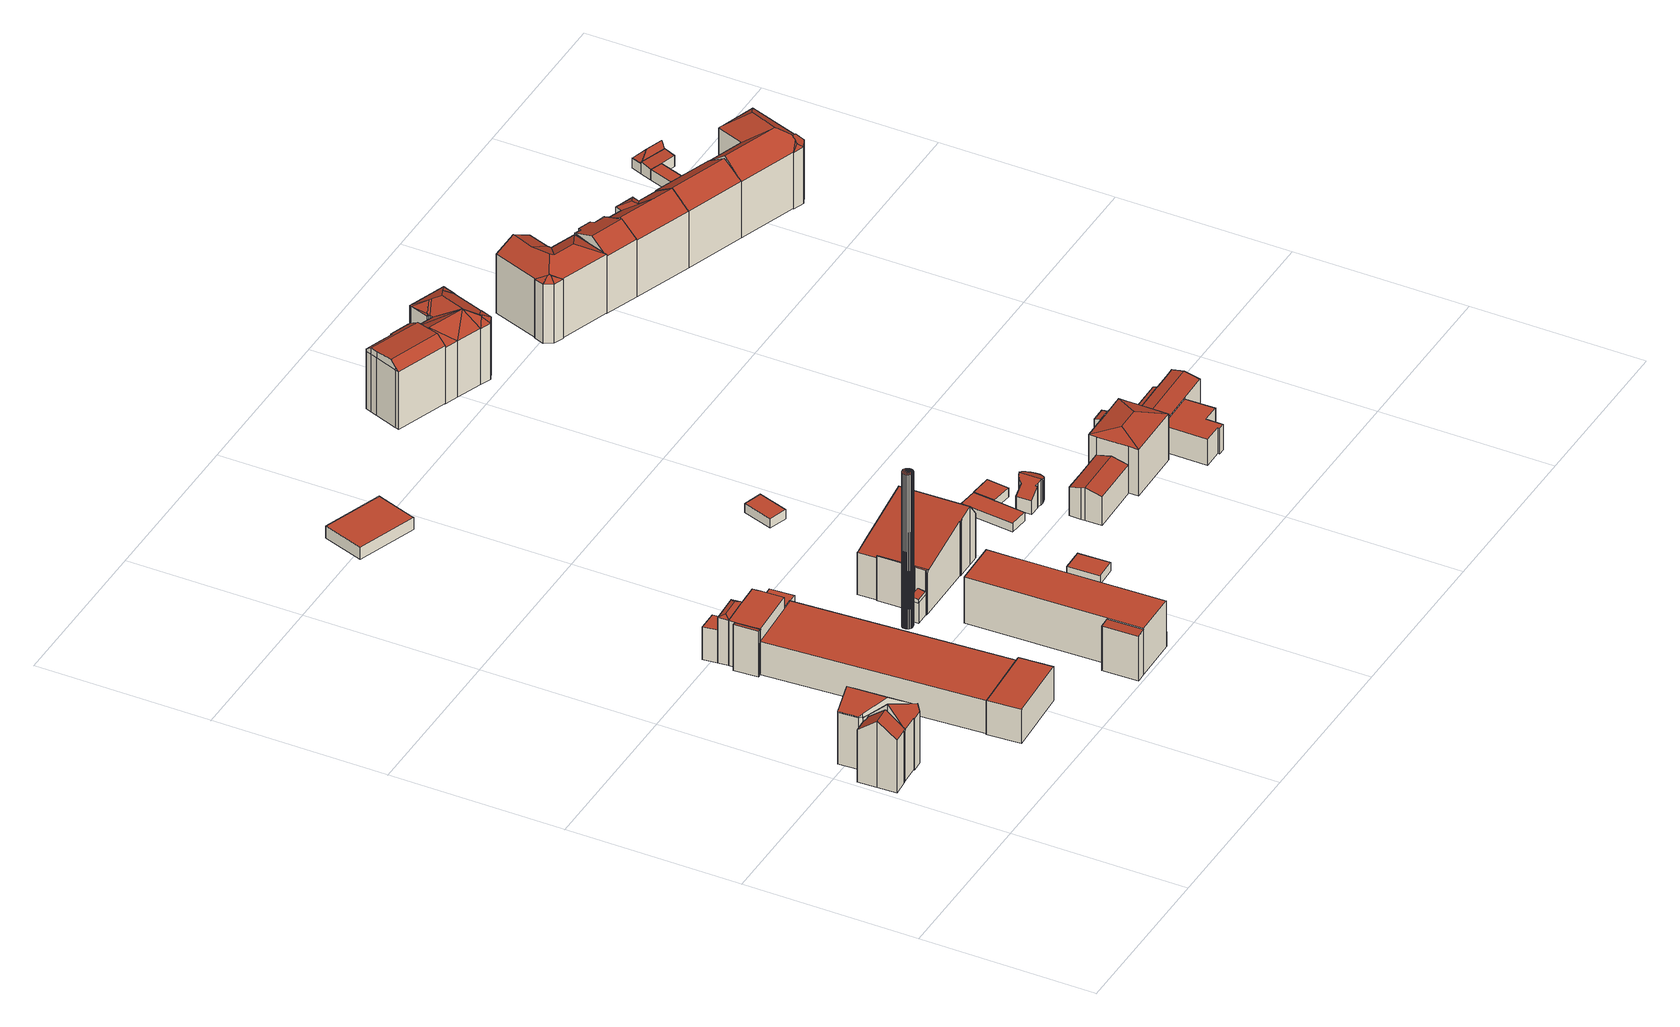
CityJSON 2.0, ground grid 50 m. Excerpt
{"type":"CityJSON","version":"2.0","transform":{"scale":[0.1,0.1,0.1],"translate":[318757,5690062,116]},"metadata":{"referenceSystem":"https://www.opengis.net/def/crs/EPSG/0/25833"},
"CityObjects":{
"building1":{"type":"Building","attributes":{"Gemeindeschluessel":14713000,"Geometrietyp2DReferenz":"3000","function":"31001_9998","roofType":"9999"},"children":["building1-1","building1-2","building1-3"]},
"building1-1":{"type":"BuildingPart","attributes":{"Dachtyp_tdc":"tdcGableRoof","Dachneigung":38.5,"QualitaetDacherkennung":71,"Geometrietyp2DReferenz":"3000","roofType":"3100","measuredHeight":20.42},"parents":["building1"],"geometry":[{"type":"MultiSurface","lod":"2","boundaries":[[[0,1,2,3]],[[1,4,5,6,2]],[[7,8,9]],[[7,10,11,8]],[[10,0,3,11]],[[12,13,14,15,16]],[[1,15,14,17]],[[1,17,4]],[[4,17,14,13,7]],[[0,16,15,1]],[[10,12,16,0]],[[7,13,12,10]],[[3,2,6,8,11]],[[9,5,4,7]],[[9,8,6,5]]],"semantics":{"surfaces":[{"type":"WallSurface"},{"type":"RoofSurface"},{"type":"GroundSurface"},{"type":"ClosureSurface"}],"values":[0,0,0,0,0,1,1,0,0,0,0,0,2,0,3]}}]},
"building1-2":{"type":"BuildingPart","attributes":{"Dachtyp_tdc":"tdcFreeFormRoof","Dachneigung":52.14,"QualitaetDacherkennung":15,"Geometrietyp2DReferenz":"3000","roofType":"5000","measuredHeight":22.37},"parents":["building1"],"geometry":[{"type":"MultiSurface","lod":"2","boundaries":[[[5,18,19,6]],[[18,20,21,19]],[[20,22,23,21]],[[22,24,25,23]],[[24,26,27,25]],[[28,9,8,29,30]],[[31,32,26,24,22,20,18]],[[18,5,9,28,31]],[[6,19,21,23,25,27,33,34,29,8]],[[35,32,31]],[[33,27,26,32,35]],[[28,30,36,35,31]],[[30,29,34,36]],[[36,34,33,35]],[[6,8,9,5]]],"semantics":{"surfaces":[{"type":"WallSurface"},{"type":"RoofSurface"},{"type":"GroundSurface"},{"type":"ClosureSurface"}],"values":[0,0,0,0,0,0,1,1,2,0,3,0,3,3,3]}}]},
"building1-3":{"type":"BuildingPart","attributes":{"Dachtyp_tdc":"tdcGableRoof","Dachneigung":37.09,"QualitaetDacherkennung":67,"Geometrietyp2DReferenz":"3000","roofType":"3100","measuredHeight":20.45},"parents":["building1"],"geometry":[{"type":"MultiSurface","lod":"2","boundaries":[[[37,30,29,38]],[[39,40,41,27,26]],[[40,42,43,41]],[[42,44,45,43]],[[44,46,47,45]],[[46,48,49,47]],[[48,50,51,49]],[[50,37,38,51]],[[46,44,42,40,39,32,35,36]],[[36,30,37,50,48,46]],[[38,29,34,33,27,41,43,45,47,49,51]],[[34,29,30,36]],[[39,26,32]],[[26,27,33,35,32]],[[35,33,34,36]]],"semantics":{"surfaces":[{"type":"WallSurface"},{"type":"RoofSurface"},{"type":"GroundSurface"},{"type":"ClosureSurface"}],"values":[0,0,0,0,0,0,0,0,1,1,2,3,0,3,3]}}]},
"building2":{"type":"Building","attributes":{"name":"Universitätsklinikum Leipzig","Dachtyp_tdc":"tdcPolyFlatRoof","Gemeindeschluessel":14713000,"Dachneigung":0,"QualitaetDacherkennung":91,"Geometrietyp2DReferenz":"3000","function":"31001_3051","roofType":"1000","measuredHeight":10.56},"geometry":[{"type":"MultiSurface","lod":"2","boundaries":[[[52,53,54,55]],[[53,56,57,54]],[[56,58,59,57]],[[58,60,61,59]],[[60,62,63,61]],[[62,52,55,63]],[[62,60,58,56,53,52]],[[55,54,57,59,61,63]]],"semantics":{"surfaces":[{"type":"WallSurface"},{"type":"RoofSurface"},{"type":"GroundSurface"}],"values":[0,0,0,0,0,0,1,2]}}]},
"building3":{"type":"Building","attributes":{"name":"Universitätsklinikum Leipzig","Dachtyp_tdc":"tdcPolyFlatRoof","Gemeindeschluessel":14713000,"Dachneigung":0,"QualitaetDacherkennung":40,"Geometrietyp2DReferenz":"3000","function":"31001_3051","roofType":"1000","measuredHeight":10.3},"geometry":[{"type":"MultiSurface","lod":"2","boundaries":[[[64,65,66,67]],[[65,68,69,66]],[[68,70,71,69]],[[70,64,67,71]],[[70,68,65,64]],[[67,66,69,71]]],"semantics":{"surfaces":[{"type":"WallSurface"},{"type":"RoofSurface"},{"type":"GroundSurface"}],"values":[0,0,0,0,1,2]}}]},
"building4":{"type":"Building","attributes":{"name":"Universitätsklinikum Leipzig","Gemeindeschluessel":14713000,"Geometrietyp2DReferenz":"3000","function":"31001_3051","roofType":"9999"},"children":["building4-1","building4-2","building4-3","building4-4","building4-5"]},
"building4-1":{"type":"BuildingPart","attributes":{"Dachtyp_tdc":"tdcPolyFlatRoof","Dachneigung":0,"QualitaetDacherkennung":71,"Geometrietyp2DReferenz":"3000","roofType":"1000","measuredHeight":14.08},"parents":["building4"],"geometry":[{"type":"MultiSurface","lod":"2","boundaries":[[[72,73,74,75,76]],[[77,78,79,80,81,82]],[[83,84,85,86,87]],[[72,76,88,89]],[[89,84,83,78,77,73,72]],[[76,75,81,80,86,85,88]],[[82,74,73,77]],[[82,81,75,74]],[[87,79,78,83]],[[87,86,80,79]],[[89,88,85,84]]],"semantics":{"surfaces":[{"type":"WallSurface"},{"type":"RoofSurface"},{"type":"GroundSurface"},{"type":"ClosureSurface"}],"values":[0,0,0,0,1,2,0,3,0,3,3]}}]},
"building4-2":{"type":"BuildingPart","attributes":{"Dachtyp_tdc":"tdcPolyFlatRoof","Dachneigung":0,"QualitaetDacherkennung":76,"Geometrietyp2DReferenz":"3000","roofType":"1000","measuredHeight":10.15},"parents":["building4"],"geometry":[{"type":"MultiSurface","lod":"2","boundaries":[[[90,91,92,93]],[[90,94,95,91]],[[92,96,97,93]],[[91,95,96,92]],[[94,90,93,97]],[[97,96,95,94]]],"semantics":{"surfaces":[{"type":"WallSurface"},{"type":"RoofSurface"},{"type":"GroundSurface"},{"type":"ClosureSurface"}],"values":[0,1,2,0,0,3]}}]},
"building4-3":{"type":"BuildingPart","attributes":{"Dachtyp_tdc":"tdcPolyFlatRoof","Dachneigung":13.84,"QualitaetDacherkennung":33,"Geometrietyp2DReferenz":"3000","roofType":"2100","measuredHeight":14.3},"parents":["building4"],"geometry":[{"type":"MultiSurface","lod":"2","boundaries":[[[98,87,86,99]],[[79,100,101,80]],[[100,102,103,101]],[[102,98,99,103]],[[102,100,79,87,98]],[[99,86,80,101,103]],[[80,86,87,79]]],"semantics":{"surfaces":[{"type":"WallSurface"},{"type":"RoofSurface"},{"type":"GroundSurface"},{"type":"ClosureSurface"}],"values":[0,0,0,0,1,2,3]}}]},
"building4-4":{"type":"BuildingPart","attributes":{"Dachtyp_tdc":"tdcFreeFormRoof","Dachneigung":23.31,"QualitaetDacherkennung":18,"Geometrietyp2DReferenz":"3000","roofType":"5000","measuredHeight":14.67},"parents":["building4"],"geometry":[{"type":"MultiSurface","lod":"2","boundaries":[[[104,89,88,105]],[[84,106,94,97,85]],[[107,106,84]],[[108,107,84,89]],[[108,89,104]],[[107,108,104,106]],[[105,88,85,97,96]],[[85,88,89,84]],[[105,96,95,94,106,104]],[[96,97,94,95]]],"semantics":{"surfaces":[{"type":"WallSurface"},{"type":"RoofSurface"},{"type":"GroundSurface"},{"type":"ClosureSurface"}],"values":[0,0,1,1,1,1,2,3,0,3]}}]},
"building4-5":{"type":"BuildingPart","attributes":{"Dachtyp_tdc":"tdcPolyFlatRoof","Dachneigung":0,"QualitaetDacherkennung":70,"Geometrietyp2DReferenz":"3000","roofType":"1000","measuredHeight":10.17},"parents":["building4"],"geometry":[{"type":"MultiSurface","lod":"2","boundaries":[[[82,109,110,111,74]],[[75,112,113,114,81]],[[74,111,112,75]],[[111,110,113,112]],[[110,109,114,113]],[[109,82,81,114]],[[75,81,82,74]]],"semantics":{"surfaces":[{"type":"RoofSurface"},{"type":"GroundSurface"},{"type":"WallSurface"},{"type":"ClosureSurface"}],"values":[0,1,2,2,2,2,3]}}]},
"building5":{"type":"Building","attributes":{"Stand_DGM":"2023","Stand_Basis-DLM":"2022","Gemeindeschluessel":"14713000","ObjektHoehe":48,"Stand_Laserscan":"2023","BodenHoehe":117.74,"Stand_3D-Stadtmodell":"2025","Geometrietyp2DReferenz":1000,"AbsoluteHoehe":165.74,"function":"51002_1290","roofType":"9999","measuredHeight":48},"geometry":[{"type":"MultiSurface","lod":"2","boundaries":[[[115,116,117]],[[115,117,118]],[[115,118,119]],[[115,119,120]],[[115,120,121]],[[115,121,122]],[[115,122,123]],[[115,123,124]],[[115,124,125]],[[115,125,126]],[[115,126,127]],[[115,127,128]],[[115,128,129]],[[115,129,130]],[[115,130,131]],[[115,131,132]],[[115,132,133]],[[115,133,134]],[[130,129,135]],[[130,135,136]],[[129,128,137]],[[129,137,135]],[[128,127,138]],[[128,138,137]],[[127,126,139]],[[127,139,138]],[[126,125,140]],[[126,140,139]],[[125,124,141]],[[125,141,140]],[[124,123,142]],[[124,142,141]],[[123,122,143]],[[123,143,142]],[[122,121,144]],[[122,144,143]],[[121,120,145]],[[121,145,144]],[[120,119,146]],[[120,146,145]],[[117,116,147]],[[117,147,148]],[[116,115,149]],[[116,149,147]],[[115,134,150]],[[115,150,149]],[[134,133,151]],[[134,151,150]],[[133,132,152]],[[133,152,151]],[[132,131,153]],[[132,153,152]],[[131,130,136]],[[131,136,153]],[[119,118,154]],[[119,154,146]],[[118,117,148]],[[118,148,154]],[[154,148,147]],[[154,147,149]],[[154,149,150]],[[154,150,151]],[[154,151,152]],[[154,152,153]],[[154,153,136]],[[154,136,135]],[[154,135,137]],[[154,137,138]],[[154,138,139]],[[154,139,140]],[[154,140,141]],[[154,141,142]],[[154,142,143]],[[154,143,144]],[[154,144,145]],[[154,145,146]]],"semantics":{"surfaces":[{"type":"RoofSurface"},{"type":"WallSurface"},{"type":"GroundSurface"}],"values":[0,0,0,0,0,0,0,0,0,0,0,0,0,0,0,0,0,0,1,1,1,1,1,1,1,1,1,1,1,1,1,1,1,1,1,1,1,1,1,1,1,1,1,1,1,1,1,1,1,1,1,1,1,1,1,1,1,1,2,2,2,2,2,2,2,2,2,2,2,2,2,2,2,2,2,2]}}]},
"building6":{"type":"Building","attributes":{"name":"Universitätsklinikum Leipzig","Gemeindeschluessel":14713000,"Geometrietyp2DReferenz":"3000","function":"31001_3051","roofType":"9999"},"children":["building6-1","building6-2","building6-3"]},
"building6-1":{"type":"BuildingPart","attributes":{"Dachtyp_tdc":"tdcPolyFlatRoof","Dachneigung":0,"QualitaetDacherkennung":41,"Geometrietyp2DReferenz":"3000","roofType":"1000","measuredHeight":14.25},"parents":["building6"],"geometry":[{"type":"MultiSurface","lod":"2","boundaries":[[[155,156,157,158]],[[156,159,160,161,157]],[[162,163,164,165,166,167]],[[168,155,158,169,170]],[[168,163,162,159,156,155]],[[158,157,161,166,165,169]],[[167,160,159,162]],[[167,166,161,160]],[[170,164,163,168]],[[170,169,165,164]]],"semantics":{"surfaces":[{"type":"WallSurface"},{"type":"RoofSurface"},{"type":"GroundSurface"},{"type":"ClosureSurface"}],"values":[0,0,0,0,1,2,0,3,0,3]}}]},
"building6-2":{"type":"BuildingPart","attributes":{"Dachtyp_tdc":"tdcPolyFlatRoof","Dachneigung":0,"QualitaetDacherkennung":0,"Geometrietyp2DReferenz":"3000","roofType":"9999","measuredHeight":4.35},"parents":["building6"],"geometry":[{"type":"MultiSurface","lod":"2","boundaries":[[[167,171,172,160]],[[160,172,173,161]],[[172,171,174,173]],[[171,167,166,174]],[[161,173,174,166]],[[161,166,167,160]]],"semantics":{"surfaces":[{"type":"RoofSurface"},{"type":"WallSurface"},{"type":"GroundSurface"},{"type":"ClosureSurface"}],"values":[0,1,1,1,2,3]}}]},
"building6-3":{"type":"BuildingPart","attributes":{"Dachtyp_tdc":"tdcPolyFlatRoof","Dachneigung":4.69,"QualitaetDacherkennung":85,"Geometrietyp2DReferenz":"3000","roofType":"2100","measuredHeight":14.06},"parents":["building6"],"geometry":[{"type":"MultiSurface","lod":"2","boundaries":[[[175,164,170,176]],[[177,169,165,178]],[[176,170,169,177]],[[164,175,178,165]],[[175,176,177,178]],[[165,169,170,164]]],"semantics":{"surfaces":[{"type":"RoofSurface"},{"type":"GroundSurface"},{"type":"WallSurface"},{"type":"ClosureSurface"}],"values":[0,1,2,2,2,3]}}]},
"building7":{"type":"Building","attributes":{"Dachtyp_tdc":"tdcPolyFlatRoof","Gemeindeschluessel":14713000,"Dachneigung":0,"QualitaetDacherkennung":82,"Geometrietyp2DReferenz":"3000","function":"31001_9998","roofType":"1000","measuredHeight":3.83},"geometry":[{"type":"MultiSurface","lod":"2","boundaries":[[[179,180,181,182]],[[180,183,184,181]],[[183,185,186,184]],[[185,187,188,186]],[[187,179,182,188]],[[187,185,183,180,179]],[[182,181,184,186,188]]],"semantics":{"surfaces":[{"type":"WallSurface"},{"type":"RoofSurface"},{"type":"GroundSurface"}],"values":[0,0,0,0,0,1,2]}}]},
"building8":{"type":"Building","attributes":{"name":"Universitätsklinikum Leipzig","Gemeindeschluessel":14713000,"Geometrietyp2DReferenz":"3000","function":"31001_3051","roofType":"9999"},"children":["building8-1","building8-2","building8-3"]},
"building8-1":{"type":"BuildingPart","attributes":{"Dachtyp_tdc":"tdcGableRoof","Dachneigung":12.01,"QualitaetDacherkennung":7,"Geometrietyp2DReferenz":"3000","roofType":"3100","measuredHeight":18.07},"parents":["building8"],"geometry":[{"type":"MultiSurface","lod":"2","boundaries":[[[189,190,191,192]],[[190,193,194,191]],[[195,196,197,198]],[[196,199,200,197]],[[199,201,202,200]],[[201,203,204,202]],[[203,205,206,204]],[[205,207,208,206]],[[207,209,210,208]],[[209,211,212,210]],[[211,213,214,212]],[[213,215,216,214]],[[215,217,218,216]],[[217,189,192,218]],[[213,211,209,207,205,203]],[[203,201,199,196,195,193,190,189,217,215,213]],[[192,191,194,198,197,200,202,204,206,208,210,212,214,216,218]],[[195,198,194,193]]],"semantics":{"surfaces":[{"type":"WallSurface"},{"type":"RoofSurface"},{"type":"GroundSurface"},{"type":"ClosureSurface"}],"values":[0,0,0,0,0,0,0,0,0,0,0,0,0,0,1,1,2,3]}}]},
"building8-2":{"type":"BuildingPart","attributes":{"Dachtyp_tdc":"tdcPolyFlatRoof","Dachneigung":0,"QualitaetDacherkennung":60,"Geometrietyp2DReferenz":"3000","roofType":"1000","measuredHeight":13.89},"parents":["building8"],"geometry":[{"type":"MultiSurface","lod":"2","boundaries":[[[219,220,221,194,193]],[[220,222,223,224,225,221]],[[226,227,228]],[[226,229,230,227]],[[229,231,195,198,230]],[[229,226,222,220,219,231]],[[198,194,221,225,227,230]],[[193,195,231,219]],[[193,194,198,195]],[[228,232,223,222,226]],[[228,227,225,224]],[[228,224,223,232]]],"semantics":{"surfaces":[{"type":"WallSurface"},{"type":"RoofSurface"},{"type":"GroundSurface"},{"type":"ClosureSurface"}],"values":[0,0,0,0,0,1,2,0,3,0,3,3]}}]},
"building8-3":{"type":"BuildingPart","attributes":{"Dachtyp_tdc":"tdcGableRoof","Dachneigung":13.58,"QualitaetDacherkennung":46,"Geometrietyp2DReferenz":"3000","roofType":"3100","measuredHeight":7.7},"parents":["building8"],"geometry":[{"type":"MultiSurface","lod":"2","boundaries":[[[233,234,235,236]],[[234,237,238,235]],[[237,239,240,238]],[[239,228,227,240]],[[224,233,236,225]],[[241,223,232,242]],[[228,239,237,234,242,232]],[[224,223,241,233]],[[233,241,242,234]],[[236,235,238,240,227,225]],[[225,227,228,224]],[[232,223,224,228]]],"semantics":{"surfaces":[{"type":"WallSurface"},{"type":"RoofSurface"},{"type":"GroundSurface"},{"type":"ClosureSurface"}],"values":[0,0,0,0,0,1,1,0,0,2,3,3]}}]},
"building9":{"type":"Building","attributes":{"name":"Universitätsklinikum Leipzig","Dachtyp_tdc":"tdcPolyFlatRoof","Gemeindeschluessel":14713000,"Dachneigung":0,"QualitaetDacherkennung":78,"Geometrietyp2DReferenz":"3000","function":"31001_3051","roofType":"1000","measuredHeight":2.74},"geometry":[{"type":"MultiSurface","lod":"2","boundaries":[[[243,244,245,246]],[[244,247,248,245]],[[247,249,250,248]],[[249,243,246,250]],[[249,247,244,243]],[[246,245,248,250]]],"semantics":{"surfaces":[{"type":"WallSurface"},{"type":"RoofSurface"},{"type":"GroundSurface"}],"values":[0,0,0,0,1,2]}}]},
"building10":{"type":"Building","attributes":{"Dachtyp_tdc":"tdcPolyFlatRoof","Gemeindeschluessel":14713000,"Dachneigung":0,"QualitaetDacherkennung":83,"Geometrietyp2DReferenz":"3000","function":"31001_9998","roofType":"1000","measuredHeight":2.83},"geometry":[{"type":"MultiSurface","lod":"2","boundaries":[[[251,252,253,254]],[[252,255,256,253]],[[255,257,258,256]],[[257,251,254,258]],[[257,255,252,251]],[[254,253,256,258]]],"semantics":{"surfaces":[{"type":"WallSurface"},{"type":"RoofSurface"},{"type":"GroundSurface"}],"values":[0,0,0,0,1,2]}}]},
"building11":{"type":"Building","attributes":{"name":"Universitätsklinikum Leipzig","Gemeindeschluessel":14713000,"Geometrietyp2DReferenz":"3000","function":"31001_3051","roofType":"9999"},"children":["building11-1","building11-2"]},
"building11-1":{"type":"BuildingPart","attributes":{"Dachtyp_tdc":"tdcPolyFlatRoof","Dachneigung":0,"QualitaetDacherkennung":68,"Geometrietyp2DReferenz":"3000","roofType":"1000","measuredHeight":2.75},"parents":["building11"],"geometry":[{"type":"MultiSurface","lod":"2","boundaries":[[[259,260,261,262,263]],[[260,264,265,261]],[[264,266,267,268,265]],[[266,264,260,259]],[[262,261,265,268]],[[263,267,266,259]],[[263,262,268,267]]],"semantics":{"surfaces":[{"type":"WallSurface"},{"type":"RoofSurface"},{"type":"GroundSurface"},{"type":"ClosureSurface"}],"values":[0,0,0,1,2,0,3]}}]},
"building11-2":{"type":"BuildingPart","attributes":{"Dachtyp_tdc":"tdcPolyFlatRoof","Dachneigung":0,"QualitaetDacherkennung":92,"Geometrietyp2DReferenz":"3000","roofType":"1000","measuredHeight":2.72},"parents":["building11"],"geometry":[{"type":"MultiSurface","lod":"2","boundaries":[[[269,270,271,272]],[[270,263,262,271]],[[267,273,274,268]],[[273,269,272,274]],[[273,267,263,270,269]],[[272,271,262,268,274]],[[268,262,263,267]]],"semantics":{"surfaces":[{"type":"WallSurface"},{"type":"RoofSurface"},{"type":"GroundSurface"},{"type":"ClosureSurface"}],"values":[0,0,0,0,1,2,3]}}]},
"building12":{"type":"Building","attributes":{"name":"Universitätsklinikum Leipzig","Dachtyp_tdc":"tdcFreeFormRoof","Gemeindeschluessel":14713000,"Dachneigung":36.87,"QualitaetDacherkennung":28,"Geometrietyp2DReferenz":"3000","function":"31001_3051","roofType":"5000","measuredHeight":7.94},"geometry":[{"type":"MultiSurface","lod":"2","boundaries":[[[275,276,277,278]],[[276,279,280,277]],[[279,281,282,280]],[[281,283,284,282]],[[283,285,286,284]],[[285,287,288,286]],[[287,289,290,288]],[[289,291,292,290]],[[291,293,294,292]],[[293,295,296,294]],[[295,297,298,296]],[[297,299,300,298]],[[299,301,302,300]],[[301,303,304,302]],[[303,305,306,304]],[[305,307,308,306]],[[307,309,310,308]],[[309,311,312,310]],[[311,313,314,312]],[[313,275,278,314]],[[305,315,316,281,279,276,275,313,311,309,307]],[[295,293,291,289,287,285,283,316,315,303,301,299,297]],[[305,303,315]],[[283,281,316]],[[278,277,280,282,284,286,288,290,292,294,296,298,300,302,304,306,308,310,312,314]]],"semantics":{"surfaces":[{"type":"WallSurface"},{"type":"RoofSurface"},{"type":"GroundSurface"}],"values":[0,0,0,0,0,0,0,0,0,0,0,0,0,0,0,0,0,0,0,0,1,1,0,0,2]}}]},
"building13":{"type":"Building","attributes":{"Dachtyp_tdc":"tdcFreeFormRoof","Gemeindeschluessel":14713000,"Dachneigung":2.91,"QualitaetDacherkennung":53,"Geometrietyp2DReferenz":"3000","function":"31001_9998","roofType":"5000","measuredHeight":20.34},"geometry":[{"type":"MultiSurface","lod":"2","boundaries":[[[317,318,319,320]],[[318,321,322,319]],[[321,323,324,322]],[[323,325,326,324]],[[325,327,328,326]],[[327,329,330,328]],[[329,331,332,330]],[[331,333,334,332]],[[333,335,336,334]],[[335,337,338,336]],[[337,339,340,338]],[[339,341,342,340]],[[341,343,344,342]],[[343,345,346,344]],[[345,317,320,346]],[[347,348,345,343,349]],[[350,351,352,331,353,354,355,356,357,358]],[[359,347,349,358,357]],[[318,359,357,321]],[[317,348,347,359,318]],[[339,358,349,341]],[[337,350,358,339]],[[321,357,356,323]],[[323,356,355,325]],[[325,355,354,327]],[[327,354,353,329]],[[329,353,331]],[[331,352,333]],[[333,352,351,335]],[[335,351,350,337]],[[341,349,343]],[[345,348,317]],[[320,319,322,324,326,328,330,332,334,336,338,340,342,344,346]]],"semantics":{"surfaces":[{"type":"WallSurface"},{"type":"RoofSurface"},{"type":"GroundSurface"}],"values":[0,0,0,0,0,0,0,0,0,0,0,0,0,0,0,1,1,1,0,0,0,0,0,0,0,0,0,0,0,0,0,0,2]}}]},
"building14":{"type":"Building","attributes":{"name":"Hochschule für Technik, Wirtschaft und Kultur - Forschungszentrum Life Science und Engineering,Universitätsklinikum Leipzig","Gemeindeschluessel":14713000,"Geometrietyp2DReferenz":"3000","function":"31001_3023","roofType":"9999"},"children":["building14-1","building14-2","building14-3","building14-4","building14-5","building14-6"]},
"building14-1":{"type":"BuildingPart","attributes":{"Dachtyp_tdc":"tdcGableRoof","Dachneigung":61.56,"QualitaetDacherkennung":22,"Geometrietyp2DReferenz":"3000","roofType":"3100","measuredHeight":5.87},"parents":["building14"],"geometry":[{"type":"MultiSurface","lod":"2","boundaries":[[[360,361,362,363]],[[364,365,366,367]],[[361,360,367,366]],[[361,368,362]],[[368,369,363,362]],[[369,368,365,364]],[[368,361,366,365]],[[369,364,367,360]],[[369,360,363]]],"semantics":{"surfaces":[{"type":"RoofSurface"},{"type":"GroundSurface"},{"type":"WallSurface"},{"type":"ClosureSurface"}],"values":[0,1,2,2,0,2,2,3,3]}}]},
"building14-2":{"type":"BuildingPart","attributes":{"Dachtyp_tdc":"tdcPolyFlatRoof","Dachneigung":13.11,"QualitaetDacherkennung":46,"Geometrietyp2DReferenz":"3000","roofType":"2100","measuredHeight":14.91},"parents":["building14"],"geometry":[{"type":"MultiSurface","lod":"2","boundaries":[[[370,371,372,373,374]],[[375,376,377,378,379]],[[376,380,381,377]],[[380,370,374,381]],[[380,376,375,371,370]],[[374,373,378,377,381]],[[375,379,372,371]],[[379,378,373,372]]],"semantics":{"surfaces":[{"type":"WallSurface"},{"type":"RoofSurface"},{"type":"GroundSurface"},{"type":"ClosureSurface"}],"values":[0,0,0,0,1,2,0,3]}}]},
"building14-3":{"type":"BuildingPart","attributes":{"Dachtyp_tdc":"tdcGableRoof","Dachneigung":14.58,"QualitaetDacherkennung":58,"Geometrietyp2DReferenz":"3000","roofType":"3100","measuredHeight":9.84},"parents":["building14"],"geometry":[{"type":"MultiSurface","lod":"2","boundaries":[[[382,383,384,385,386]],[[386,385,387,388]],[[388,387,389,390]],[[390,389,391,392]],[[393,394,395,396,397,364,367,398,399]],[[400,401,394,393]],[[401,402,395,394]],[[382,386,369,364,397]],[[388,390,398,367,360]],[[390,392,399,398]],[[392,400,393,399]],[[402,401,400,392,391,403]],[[389,387,385,384,404,403,391]],[[396,395,402,405]],[[397,396,405,382]],[[360,363,369,386,388]],[[360,367,364,369]],[[360,369,363]],[[403,404,406,405,402]],[[384,383,406,404]],[[405,406,383,382]]],"semantics":{"surfaces":[{"type":"WallSurface"},{"type":"GroundSurface"},{"type":"RoofSurface"},{"type":"ClosureSurface"}],"values":[0,0,0,0,1,0,0,0,0,0,0,2,2,3,3,0,3,3,3,0,3]}}]},
"building14-4":{"type":"BuildingPart","attributes":{"Dachtyp_tdc":"tdcHipRoof","Dachneigung":14.08,"QualitaetDacherkennung":70,"Geometrietyp2DReferenz":"3000","roofType":"3200","measuredHeight":16.23},"parents":["building14"],"geometry":[{"type":"MultiSurface","lod":"2","boundaries":[[[372,407,408,373]],[[407,409,410,408]],[[409,411,410]],[[412,395,402]],[[412,413,414,395]],[[413,415,416,414]],[[415,417,418,416]],[[417,419,418]],[[420,421,422]],[[420,423,424,421]],[[423,425,377,424]],[[425,379,378,377]],[[423,420,417,415,426]],[[413,412,427,409,407,428]],[[415,413,428,426]],[[407,372,379,425,423,426,428]],[[373,408,410,396,395,414,416,418,429,421,424,377,378]],[[427,404,406,411,409]],[[406,405,396,410,411]],[[412,402,403,404,427]],[[402,395,396,405]],[[402,405,406,404,403]],[[422,430,419,417,420]],[[422,421,429,430]],[[429,418,419,430]],[[373,378,379,372]]],"semantics":{"surfaces":[{"type":"WallSurface"},{"type":"RoofSurface"},{"type":"GroundSurface"},{"type":"ClosureSurface"}],"values":[0,0,0,0,0,0,0,0,0,0,0,0,1,1,1,1,2,0,3,0,3,3,0,3,3,3]}}]},
"building14-5":{"type":"BuildingPart","attributes":{"Dachtyp_tdc":"tdcGableRoof","Dachneigung":14.5,"QualitaetDacherkennung":81,"Geometrietyp2DReferenz":"3000","roofType":"3100","measuredHeight":10.01},"parents":["building14"],"geometry":[{"type":"MultiSurface","lod":"2","boundaries":[[[431,422,421,432]],[[419,433,434,418]],[[433,435,436,434]],[[435,437,438,436]],[[437,439,440,438]],[[439,431,432,440]],[[435,433,419,430]],[[430,422,431,439,437,435]],[[432,421,429,418,434,436,438,440]],[[429,421,422,430]],[[429,430,419,418]]],"semantics":{"surfaces":[{"type":"WallSurface"},{"type":"RoofSurface"},{"type":"GroundSurface"},{"type":"ClosureSurface"}],"values":[0,0,0,0,0,0,1,1,2,3,3]}}]},
"building14-6":{"type":"BuildingPart","attributes":{"Dachtyp_tdc":"tdcPolyFlatRoof","Dachneigung":13.07,"QualitaetDacherkennung":47,"Geometrietyp2DReferenz":"3000","roofType":"2100","measuredHeight":9.13},"parents":["building14"],"geometry":[{"type":"MultiSurface","lod":"2","boundaries":[[[411,441,442,410]],[[441,383,382,397,442]],[[383,441,411,406]],[[396,410,442,397]],[[411,410,396,405,406]],[[405,396,397,382]],[[405,382,383,406]]],"semantics":{"surfaces":[{"type":"WallSurface"},{"type":"RoofSurface"},{"type":"GroundSurface"},{"type":"ClosureSurface"}],"values":[0,0,1,2,3,3,3]}}]},
"building15":{"type":"Building","attributes":{"Dachtyp_tdc":"tdcFreeFormRoof","Gemeindeschluessel":14713000,"Dachneigung":28.53,"QualitaetDacherkennung":53,"Geometrietyp2DReferenz":"3000","function":"31001_9998","roofType":"5000","measuredHeight":20.61},"geometry":[{"type":"MultiSurface","lod":"2","boundaries":[[[443,444,445,446]],[[444,447,448,445]],[[447,449,450,448]],[[449,451,452,450]],[[451,453,454,452]],[[453,455,456,454]],[[455,457,458,456]],[[457,459,460,458]],[[459,461,462,460]],[[461,463,464,462]],[[463,465,466,464]],[[465,467,468,466]],[[467,469,470,468]],[[469,471,472,470]],[[471,473,474,472]],[[473,475,476,474]],[[475,477,478,476]],[[477,479,480,478]],[[479,481,482,480]],[[481,443,446,482]],[[483,484,485]],[[483,477,484]],[[483,479,477]],[[486,479,483]],[[479,486,481]],[[487,484,477,475]],[[487,475,473]],[[488,485,484,487,473,471]],[[488,471,469]],[[485,488,469,467]],[[489,490,491,483,485,467,465]],[[492,489,465,463]],[[492,463,461]],[[493,494,490,489,492,461,459]],[[457,493,459]],[[457,495,493]],[[495,457,455]],[[495,455,453]],[[494,493,495,453,451]],[[491,490,494,451,449]],[[449,483,491]],[[447,483,449]],[[444,483,447]],[[443,483,444]],[[483,443,486]],[[486,443,481]],[[446,445,448,450,452,454,456,458,460,462,464,466,468,470,472,474,476,478,480,482]]],"semantics":{"surfaces":[{"type":"WallSurface"},{"type":"RoofSurface"},{"type":"GroundSurface"}],"values":[0,0,0,0,0,0,0,0,0,0,0,0,0,0,0,0,0,0,0,0,1,1,1,1,1,1,1,1,1,1,1,1,1,1,1,1,1,1,1,1,1,1,1,1,1,0,2]}}]},
"building16":{"type":"Building","attributes":{"name":"Universitätsklinikum Leipzig","Dachtyp_tdc":"tdcPolyFlatRoof","Gemeindeschluessel":14713000,"Dachneigung":0,"QualitaetDacherkennung":77,"Geometrietyp2DReferenz":"3000","function":"31001_3051","roofType":"1000","measuredHeight":7.94},"geometry":[{"type":"MultiSurface","lod":"2","boundaries":[[[496,497,498,499]],[[497,500,501,498]],[[500,502,503,501]],[[502,504,505,503]],[[504,506,507,505]],[[506,508,509,507]],[[508,510,511,509]],[[510,496,499,511]],[[510,508,506,504,502,500,497,496]],[[499,498,501,503,505,507,509,511]]],"semantics":{"surfaces":[{"type":"WallSurface"},{"type":"RoofSurface"},{"type":"GroundSurface"}],"values":[0,0,0,0,0,0,0,0,1,2]}}]},
"building17":{"type":"Building","attributes":{"Dachtyp_tdc":"tdcFreeFormRoof","Gemeindeschluessel":14713000,"Dachneigung":28.39,"QualitaetDacherkennung":55,"Geometrietyp2DReferenz":"3000","function":"31001_9998","roofType":"5000","measuredHeight":21.84},"geometry":[{"type":"MultiSurface","lod":"2","boundaries":[[[512,513,514,515]],[[513,516,517,514]],[[516,518,519,517]],[[518,520,521,519]],[[520,522,523,521]],[[522,524,525,523]],[[524,526,527,525]],[[526,528,529,527]],[[528,530,531,529]],[[530,532,533,531]],[[532,534,535,533]],[[534,536,537,535]],[[536,512,515,537]],[[538,539,536,534]],[[538,534,532]],[[540,541,542,539,538,532,530]],[[540,530,528]],[[541,540,528,526]],[[543,544,545,542,541,526,524]],[[546,543,524,522]],[[546,522,520]],[[544,543,546,520,518]],[[547,545,544,518,516]],[[548,547,516,513]],[[548,513,512]],[[539,542,545,547,548,512,536]],[[515,514,517,519,521,523,525,527,529,531,533,535,537]]],"semantics":{"surfaces":[{"type":"WallSurface"},{"type":"RoofSurface"},{"type":"GroundSurface"}],"values":[0,0,0,0,0,0,0,0,0,0,0,0,0,1,1,1,1,1,1,1,1,1,1,1,0,1,2]}}]},
"building18":{"type":"Building","attributes":{"Dachtyp_tdc":"tdcFreeFormRoof","Gemeindeschluessel":14713000,"Dachneigung":23.05,"QualitaetDacherkennung":66,"Geometrietyp2DReferenz":"3000","function":"31001_9998","roofType":"5000","measuredHeight":21.42},"geometry":[{"type":"MultiSurface","lod":"2","boundaries":[[[549,550,551,552]],[[550,553,554,551]],[[553,555,556,554]],[[555,557,558,556]],[[557,559,560,558]],[[559,561,562,560]],[[561,563,564,562]],[[563,549,552,564]],[[555,565,566,557]],[[565,553,550,549,563,561,559,566]],[[555,553,565]],[[559,557,566]],[[552,551,554,556,558,560,562,564]]],"semantics":{"surfaces":[{"type":"WallSurface"},{"type":"RoofSurface"},{"type":"GroundSurface"}],"values":[0,0,0,0,0,0,0,0,1,1,0,0,2]}}]},
"building19":{"type":"Building","attributes":{"Dachtyp_tdc":"tdcFreeFormRoof","Gemeindeschluessel":14713000,"Dachneigung":34.41,"QualitaetDacherkennung":79,"Geometrietyp2DReferenz":"3000","function":"31001_9998","roofType":"5000","measuredHeight":21.61},"geometry":[{"type":"MultiSurface","lod":"2","boundaries":[[[567,568,556,569]],[[568,570,554,556]],[[570,571,572,554]],[[571,573,574,572]],[[573,575,576,574]],[[575,577,578,576]],[[577,579,580,578]],[[579,581,582,580]],[[581,567,569,582]],[[583,584,585,581,579]],[[586,583,579,577]],[[586,577,575]],[[587,584,583,586,575,573]],[[588,587,573,571]],[[570,588,571]],[[588,570,568]],[[585,584,587,588,568,567]],[[585,567,581]],[[569,556,554,572,574,576,578,580,582]]],"semantics":{"surfaces":[{"type":"WallSurface"},{"type":"RoofSurface"},{"type":"GroundSurface"}],"values":[0,0,0,0,0,0,0,0,0,1,1,1,1,1,0,0,1,0,2]}}]},
"building20":{"type":"Building","attributes":{"Dachtyp_tdc":"tdcFreeFormRoof","Gemeindeschluessel":14713000,"Dachneigung":33.41,"QualitaetDacherkennung":75,"Geometrietyp2DReferenz":"3000","function":"31001_9998","roofType":"5000","measuredHeight":21.61},"geometry":[{"type":"MultiSurface","lod":"2","boundaries":[[[589,590,591,592]],[[590,593,594,591]],[[593,595,596,594]],[[595,597,598,596]],[[597,599,600,598]],[[599,589,592,600]],[[599,601,602,589]],[[601,597,595,593,590,602]],[[599,597,601]],[[590,589,602]],[[592,591,594,596,598,600]]],"semantics":{"surfaces":[{"type":"WallSurface"},{"type":"RoofSurface"},{"type":"GroundSurface"}],"values":[0,0,0,0,0,0,1,1,0,0,2]}}]},
"building21":{"type":"Building","attributes":{"Dachtyp_tdc":"tdcFreeFormRoof","Gemeindeschluessel":14713000,"Dachneigung":39.22,"QualitaetDacherkennung":43,"Geometrietyp2DReferenz":"3000","function":"31001_9998","roofType":"5000","measuredHeight":22.43},"geometry":[{"type":"MultiSurface","lod":"2","boundaries":[[[603,604,600,605]],[[604,606,598,600]],[[606,607,608,598]],[[607,609,610,608]],[[609,611,612,610]],[[611,613,614,612]],[[613,615,616,614]],[[615,617,618,616]],[[617,619,620,618]],[[619,621,622,620]],[[621,623,624,622]],[[623,603,605,624]],[[625,623,621]],[[626,627,628,629,625,621,619]],[[626,619,617]],[[627,626,617,615]],[[630,631,632,628,627,615,613]],[[633,630,613,611]],[[633,611,609]],[[631,630,633,609,607]],[[634,632,631,607,606]],[[634,606,604]],[[629,628,632,634,604,603]],[[625,629,603,623]],[[605,600,598,608,610,612,614,616,618,620,622,624]]],"semantics":{"surfaces":[{"type":"WallSurface"},{"type":"RoofSurface"},{"type":"GroundSurface"}],"values":[0,0,0,0,0,0,0,0,0,0,0,0,1,1,1,1,1,1,1,1,1,0,1,1,2]}}]},
"building22":{"type":"Building","attributes":{"Dachtyp_tdc":"tdcPolyFlatRoof","Gemeindeschluessel":14713000,"Dachneigung":0,"QualitaetDacherkennung":54,"Geometrietyp2DReferenz":"3000","function":"31001_9998","roofType":"1000","measuredHeight":3.27},"geometry":[{"type":"MultiSurface","lod":"2","boundaries":[[[635,636,637,638]],[[636,639,640,637]],[[639,641,642,640]],[[641,635,638,642]],[[641,639,636,635]],[[638,637,640,642]]],"semantics":{"surfaces":[{"type":"WallSurface"},{"type":"RoofSurface"},{"type":"GroundSurface"}],"values":[0,0,0,0,1,2]}}]},
"building23":{"type":"Building","attributes":{"Dachtyp_tdc":"tdcPolyFlatRoof","Gemeindeschluessel":14713000,"Dachneigung":6.76,"QualitaetDacherkennung":56,"Geometrietyp2DReferenz":"3000","function":"31001_9998","roofType":"2100","measuredHeight":3.68},"geometry":[{"type":"MultiSurface","lod":"2","boundaries":[[[641,643,644,642]],[[643,645,646,644]],[[645,647,648,646]],[[647,649,650,648]],[[649,635,638,650]],[[635,641,642,638]],[[635,649,647,645,643,641]],[[642,644,646,648,650,638]]],"semantics":{"surfaces":[{"type":"WallSurface"},{"type":"RoofSurface"},{"type":"GroundSurface"}],"values":[0,0,0,0,0,0,1,2]}}]},
"building24":{"type":"Building","attributes":{"Dachtyp_tdc":"tdcFreeFormRoof","Gemeindeschluessel":14713000,"Dachneigung":48.88,"QualitaetDacherkennung":15,"Geometrietyp2DReferenz":"3000","function":"31001_9998","roofType":"5000","measuredHeight":5.63},"geometry":[{"type":"MultiSurface","lod":"2","boundaries":[[[651,652,646,648]],[[652,653,644,646]],[[653,654,655,644]],[[654,656,657,655]],[[656,651,648,657]],[[658,659,660,661]],[[662,658,661,663,664]],[[662,656,659,658]],[[651,664,663,652]],[[656,662,664,651]],[[652,663,661,653]],[[653,661,660,654]],[[654,660,659,656]],[[648,646,644,655,657]]],"semantics":{"surfaces":[{"type":"WallSurface"},{"type":"RoofSurface"},{"type":"GroundSurface"}],"values":[0,0,0,0,0,1,1,1,0,0,0,0,0,2]}}]}
},
"vertices":[
[52,516,176],[161,522,176],[161,522,15],[52,516,15],[170,356,176],[170,356,173],[170,356,15],[63,451,176],[63,451,15],[63,451,173],[55,458,176],[55,458,15],[55,458,179],[63,451,185],[113,407,219],[107,519,219],[52,516,178],[170,356,177],
[162,347,188],[162,347,15],[151,335,173],[151,335,15],[119,333,173],[119,333,15],[119,335,175],[119,335,15],[66,332,175],[66,332,15],[64,435,188],[64,435,15],[64,435,183],[65,381,239],[66,337,182],[65,381,15],[65,386,15],[65,381,216],[65,386,220],
[53,434,183],[53,434,15],[66,332,178],[55,331,178],[55,331,15],[55,330,177],[55,330,15],[12,327,178],[12,327,15],[10,382,220],[10,382,15],[7,437,178],[7,437,15],[46,440,177],[46,440,15],
[339,144,122],[333,241,122],[333,241,16],[339,144,16],[340,241,122],[340,241,16],[527,253,122],[527,253,16],[531,253,122],[531,253,16],[537,156,122],[537,156,16],
[301,864,115],[488,876,115],[488,876,12],[301,864,12],[527,253,115],[527,253,12],[340,241,115],[340,241,12],
[447,961,150],[448,943,150],[448,943,111],[448,943,9],[447,961,9],[452,873,150],[306,864,150],[306,864,149],[306,864,9],[452,873,9],[452,873,111],[302,934,150],[301,952,150],[301,952,9],[302,934,9],[302,934,149],[385,958,9],[385,958,150],
[293,1023,111],[350,1024,111],[350,1024,9],[293,1023,9],[299,982,111],[353,985,111],[353,985,9],[299,982,9],
[289,933,152],[289,933,9],[301,864,150],[301,864,9],[293,863,152],[293,863,9],
[383,987,150],[383,987,9],[299,982,150],[315,968,156],[369,971,156],
[488,876,111],[517,877,111],[513,947,111],[513,947,9],[517,877,9],[488,876,9],
[663,629,497],[661,633,497],[658,637,497],[655,640,497],[650,641,497],[645,641,497],[641,640,497],[637,637,497],[634,633,497],[633,629,497],[633,624,497],[634,620,497],[637,616,497],[641,613,497],[645,612,497],[650,612,497],[655,613,497],[658,616,497],[661,620,497],[663,624,497],[645,612,17],[650,612,17],[641,613,17],[637,616,17],[634,620,17],[633,624,17],[633,629,17],[634,633,17],[637,637,17],[641,640,17],[645,641,17],[650,641,17],[661,633,17],[658,637,17],[663,629,17],[663,624,17],[661,620,17],[658,616,17],[655,613,17],[655,640,17],
[723,506,160],[852,510,160],[852,510,17],[723,506,17],[854,425,160],[854,425,61],[854,425,17],[866,10,160],[737,6,160],[737,6,158],[737,6,17],[866,10,17],[866,10,61],[734,108,160],[734,108,17],[734,108,158],
[869,10,61],[856,425,61],[856,425,17],[869,10,17],
[707,5,156],[704,107,156],[704,107,17],[707,5,17],
[443,1915,50],[270,1976,50],[270,1976,12],[443,1915,12],[310,2094,50],[310,2094,12],[483,2033,50],[483,2033,12],[446,1925,50],[446,1925,12],
[900,608,181],[900,610,181],[900,610,12],[900,608,12],[720,607,143],[720,607,12],[715,747,143],[713,802,143],[713,802,12],[715,747,12],[716,802,143],[716,802,12],[760,803,153],[760,803,12],[948,807,193],[948,807,12],[980,808,150],[980,808,12],[980,753,152],[980,753,12],[982,753,150],[982,753,12],[984,609,152],[984,609,12],[954,609,193],[954,609,12],[908,608,183],[908,608,12],[903,608,182],[903,608,12],
[720,607,151],[715,607,151],[715,607,12],[715,610,151],[715,610,84],[715,610,74],[715,610,12],[714,641,151],[714,641,12],[714,641,74],[712,747,151],[712,747,12],[715,747,151],[714,631,89],
[675,610,74],[675,640,74],[675,640,12],[675,610,12],[693,641,74],[693,641,12],[696,641,74],[696,641,12],[675,610,84],[675,630,89],
[1022,277,45],[1019,369,45],[1019,369,18],[1022,277,18],[1081,371,45],[1081,371,18],[1085,279,45],[1085,279,18],
[860,1124,41],[888,1211,41],[888,1211,12],[860,1124,12],[941,1194,41],[941,1194,12],[912,1107,41],[912,1107,12],
[1197,725,39],[1260,719,39],[1260,719,11],[1197,725,11],[1197,725,38],[1253,655,39],[1253,655,11],[1191,662,39],[1191,662,38],[1191,662,11],
[1126,578,38],[1142,731,38],[1142,731,11],[1126,578,11],[1181,572,38],[1181,572,11],
[1208,611,57],[1236,611,78],[1236,611,14],[1208,611,14],[1243,620,83],[1243,620,14],[1252,626,89],[1252,626,14],[1262,629,91],[1262,629,14],[1272,628,86],[1272,628,14],[1284,623,81],[1284,623,14],[1292,613,77],[1292,613,14],[1296,601,75],[1296,601,14],[1296,589,76],[1296,589,14],[1292,580,77],[1292,580,14],[1287,574,80],[1287,574,14],[1280,568,83],[1280,568,14],[1272,565,87],[1272,565,14],[1264,564,91],[1264,564,14],[1256,565,92],[1256,565,14],[1248,568,86],[1248,568,14],[1242,573,81],[1242,573,14],[1241,567,81],[1241,567,14],[1209,567,57],[1209,567,14],[1258,565,94],[1257,627,94],
[808,2156,188],[831,2220,188],[831,2220,9],[808,2156,9],[838,2239,188],[838,2239,9],[844,2257,188],[844,2257,9],[891,2241,188],[891,2241,9],[929,2228,188],[929,2228,9],[932,2233,188],[932,2233,9],[938,2236,188],[938,2236,9],[993,2216,188],[993,2216,9],[998,2214,188],[998,2214,9],[993,2201,188],[993,2201,9],[988,2186,188],[988,2186,9],[964,2118,188],[964,2118,9],[955,2091,188],[955,2091,9],[804,2144,188],[804,2144,9],[813,2170,212],[808,2156,199],[964,2118,212],[993,2201,198],[998,2214,189],[993,2216,189],[932,2233,191],[929,2228,195],[891,2241,195],[844,2257,196],[838,2239,208],[988,2186,208],[831,2220,209],
[1784,479,43],[1784,496,43],[1760,496,72],[1761,479,72],[1742,478,13],[1741,495,13],[1784,496,13],[1784,479,13],[1741,495,37],[1742,478,37],
[1508,524,158],[1507,507,162],[1507,507,159],[1507,507,13],[1508,524,13],[1466,506,162],[1466,507,162],[1466,507,13],[1466,506,13],[1466,506,159],[1466,523,158],[1466,523,13],
[1723,478,100],[1723,478,104],[1723,478,105],[1742,478,105],[1742,478,100],[1784,479,105],[1784,479,100],[1805,480,105],[1805,480,100],[1806,445,111],[1807,401,100],[1718,399,13],[1592,396,13],[1572,395,13],[1571,474,13],[1723,478,13],[1805,480,13],[1807,401,13],[1718,399,100],[1592,396,100],[1572,395,100],[1572,440,111],[1571,474,105],[1571,474,100],[1571,474,104],
[1571,509,159],[1571,509,13],[1571,487,158],[1571,487,13],[1571,487,102],[1572,395,158],[1573,369,157],[1573,369,13],[1403,365,157],[1403,365,13],[1403,394,158],[1403,394,13],[1403,394,101],[1402,485,158],[1402,485,13],[1402,485,102],[1401,505,159],[1401,505,13],[1466,507,159],[1450,437,175],[1571,474,158],[1520,439,175],[1402,441,13],[1402,441,113],
[1322,483,102],[1322,483,13],[1252,390,101],[1252,390,13],[1251,438,113],[1251,438,13],[1250,449,110],[1250,449,13],[1250,482,102],[1250,482,13],
[1722,490,102],[1722,490,13],
[993,2201,182],[996,2200,182],[996,2200,8],[993,2201,8],[1053,2180,182],[1053,2180,8],[1056,2179,182],[1056,2179,8],[1059,2189,182],[1059,2189,8],[1056,2190,182],[1056,2190,8],[1051,2192,182],[1051,2192,8],[1071,2248,182],[1071,2248,8],[1073,2252,182],[1073,2252,8],[1183,2214,182],[1183,2214,8],[1169,2175,182],[1169,2175,8],[1168,2175,182],[1168,2175,8],[1136,2085,182],[1136,2085,8],[1137,2084,182],[1137,2084,8],[1125,2049,182],[1125,2049,8],[1099,2037,182],[1099,2037,8],[1068,2049,182],[1068,2049,8],[1068,2050,182],[1068,2050,8],[995,2077,182],[995,2077,8],[955,2091,182],[955,2091,8],[1082,2108,214],[1100,2064,195],[1100,2070,198],[974,2146,214],[1098,2062,195],[1103,2070,197],[1153,2201,194],[1113,2182,211],[1089,2111,211],[1154,2200,194],[1093,2210,200],[1101,2207,200],[1059,2196,185],
[1667,264,98],[1648,263,98],[1648,263,18],[1667,264,18],[1648,269,98],[1648,269,18],[1592,268,98],[1592,268,18],[1592,396,98],[1592,396,18],[1718,399,98],[1718,399,18],[1719,312,98],[1719,312,18],[1667,311,98],[1667,311,18],
[1354,2154,191],[1464,2117,191],[1464,2117,8],[1354,2154,8],[1443,2056,191],[1443,2056,8],[1442,2044,191],[1442,2044,8],[1515,2018,191],[1515,2018,8],[1518,2017,191],[1518,2017,8],[1480,1907,191],[1480,1907,8],[1337,1957,191],[1337,1957,8],[1336,1955,191],[1336,1955,8],[1307,1966,191],[1307,1966,8],[1294,1990,191],[1294,1990,8],[1304,2019,191],[1304,2019,8],[1306,2019,191],[1306,2019,8],[1318,1991,203],[1321,1989,204],[1323,1984,203],[1323,1987,204],[1325,1989,205],[1444,1982,222],[1380,2004,222],[1374,2013,226],[1513,2015,193],[1385,2068,222],[1409,2135,222],
[1587,2009,188],[1582,1994,195],[1582,1994,7],[1587,2009,7],[1614,1983,195],[1614,1983,7],[1577,1873,185],[1577,1873,7],[1480,1907,185],[1480,1907,7],[1518,2017,195],[1518,2017,7],[1538,2010,195],[1538,2010,7],[1548,2022,188],[1548,2022,7],[1594,1924,221],[1497,1957,221],
[1744,1813,183],[1577,1873,183],[1744,1813,7],[1614,1983,183],[1615,1985,183],[1615,1985,7],[1670,1965,183],[1670,1965,7],[1678,1985,183],[1678,1985,7],[1734,1965,183],[1734,1965,7],[1727,1945,183],[1727,1945,7],[1784,1925,183],[1784,1925,7],[1689,1926,204],[1706,1890,223],[1764,1869,223],[1696,1947,203],[1705,1890,223],[1596,1929,223],
[1744,1813,184],[1784,1925,185],[1784,1925,8],[1744,1813,8],[1785,1927,184],[1785,1927,8],[1950,1869,184],[1950,1869,8],[1955,1867,184],[1955,1867,8],[1916,1753,184],[1916,1753,8],[1936,1811,224],[1764,1870,224],
[2086,1694,183],[1916,1753,183],[2086,1694,8],[1955,1867,183],[2064,1830,183],[2064,1830,8],[2091,1906,183],[2091,1906,8],[2092,1908,183],[2092,1908,8],[2206,1871,183],[2206,1871,8],[2156,1728,183],[2156,1728,8],[2157,1728,183],[2157,1728,8],[2146,1694,183],[2146,1694,8],[2118,1682,183],[2118,1682,8],[2085,1693,183],[2085,1693,8],[2106,1694,196],[2138,1714,200],[2121,1714,206],[2118,1717,210],[2118,1705,200],[2129,1833,232],[2101,1753,232],[2100,1753,232],[2094,1905,185],[1935,1810,232],
[2060,2053,44],[2020,1935,44],[2020,1935,11],[2060,2053,11],[1984,1944,44],[1984,1944,11],[2025,2065,44],[2025,2065,11],
[2037,2099,48],[2037,2099,11],[2084,2083,48],[2084,2083,11],[2115,2072,48],[2115,2072,11],[2104,2039,44],[2104,2039,11],
[2115,2072,41],[2084,2083,41],[2037,2099,41],[2048,2130,41],[2048,2130,11],[2127,2105,41],[2127,2105,11],[2070,2100,67],[2049,2129,43],[2048,2130,42],[2037,2099,43],[2119,2083,67],[2084,2083,43],[2115,2072,43]
]}
